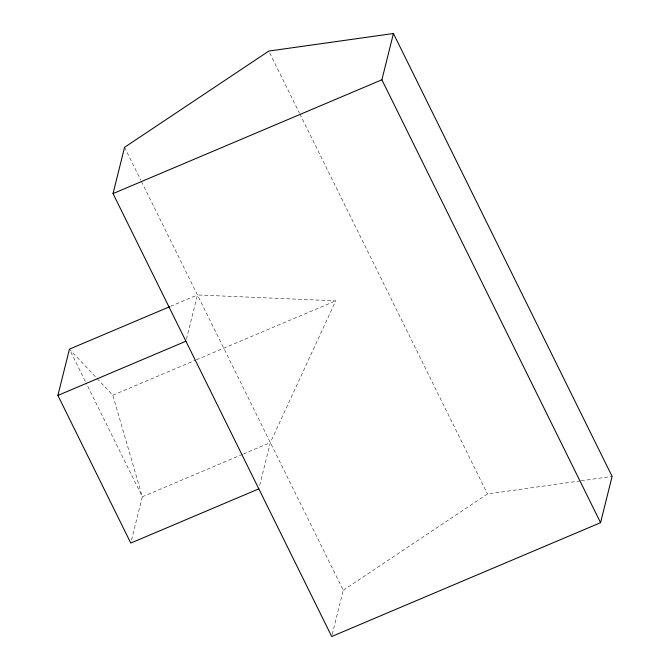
<?xml version="1.0" encoding="UTF-8"?>
<svg xmlns="http://www.w3.org/2000/svg" width="670" height="670" viewBox="0 0 670 670"><rect width="100%" height="100%" fill="white"/><g stroke="black" fill="none" stroke-linecap="round" stroke-linejoin="round"><path stroke-width="0.5" stroke-dasharray="3.35 2.51" d="M131.529 540.045L142.316 496.788L112.795 395.208L69.429 349.154L85.576 381.858M186.419 339.221L197.457 294.951L335.72 300.83L270.353 442.585L259.315 486.856M332.211 634.49L343.241 590.22L141.244 181.101M343.241 590.22L487.484 493.974L580.187 480.901M170.507 306.366L197.457 294.951M112.795 395.208L195.431 360.226M196.394 359.815L335.72 300.83M242.431 454.402L142.316 496.788L86.036 382.796M243.394 454L270.353 442.585M581.217 480.758L612.112 476.404M269.734 52.947L299.381 113.004M299.85 113.942L487.484 493.974M124.561 147.316L140.784 180.163"/><path stroke-width="1" d="M258.813 488.866L130.784 543.069L57.888 395.434L69.429 349.154L169.543 306.768M113.029 193.596L124.561 147.316L268.804 51.071L393.432 33.5L612.112 476.404L600.571 522.684L331.709 636.5L113.029 193.596L381.892 79.78L393.432 33.5M57.888 395.434L185.917 341.231M381.892 79.78L600.571 522.684"/></g></svg>
